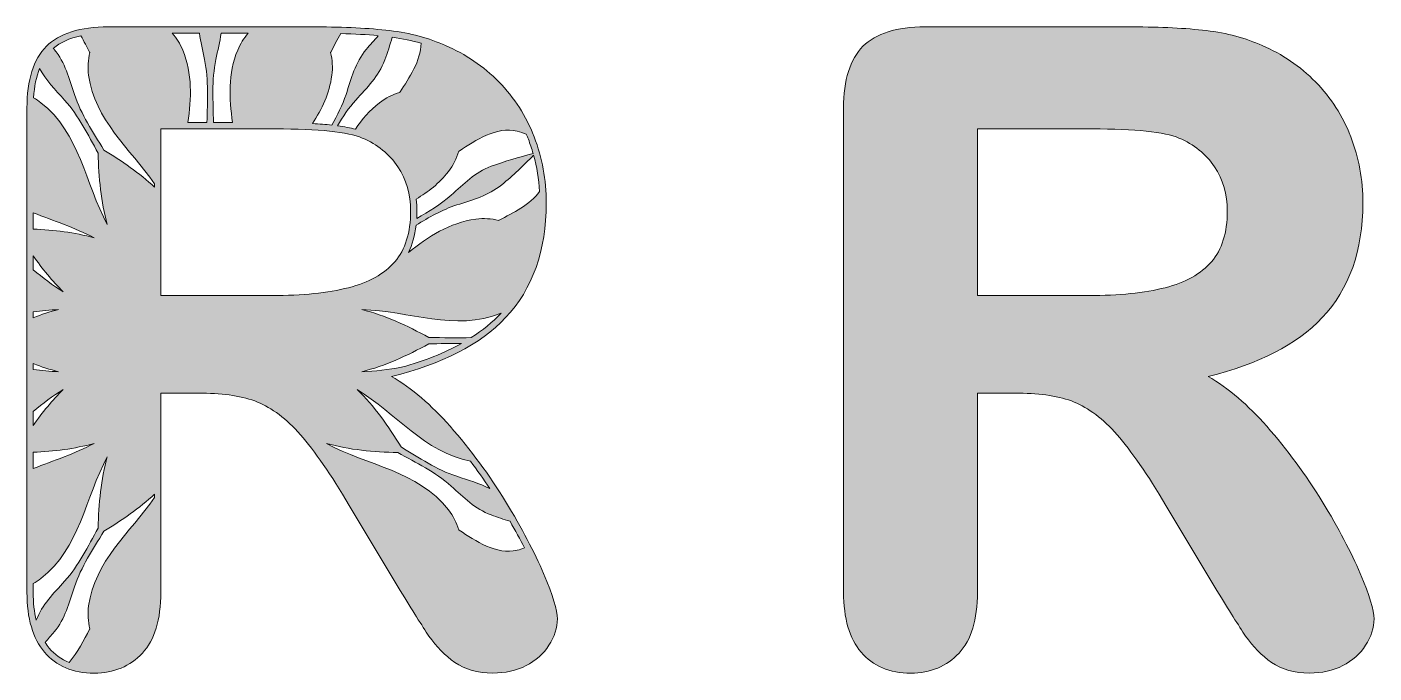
# Model space of a CAD drawing. Extents: x -864 to 2539, y -2536 to -44.
# Drawn here: x 1641 to 2499, y -1496 to -1084 of the extents above; entities that cross this region are included whole.
import ezdxf

# ---------------------------------------------------------------- set-up
doc = ezdxf.new("R2010")
doc.units = 0
doc.header["$MEASUREMENT"] = 0
doc.layers.add('Layer 1', color=7, linetype='Continuous', lineweight=0)

msp = doc.modelspace()

# ---------------------------------------------------------------- hatches: boundary and pattern name
at = {"layer": 'Layer 1', "true_color": 0x04878f, "transparency": 33554687}
h = msp.add_hatch(color=136, dxfattribs=at)
h.dxf.hatch_style = 2
edge = h.paths.add_edge_path()
edge.add_spline(control_points=[(1665.11, -1130.68), (1674.14, -1140.78), (1679.91, -1152.86), (1686.47, -1164.58), (1686.79, -1179.96), (1688.18, -1195.62), (1692.3, -1210.04), (1678.11, -1183.89), (1674.88, -1151.67), (1650.05, -1132.39), (1648.54, -1131.22), (1646.96, -1130.18), (1645.33, -1129.26), (1645.8, -1122.01), (1647.07, -1115.76), (1649.14, -1110.52), (1653.25, -1118.19), (1659.13, -1123.97), (1665.11, -1130.68)], knot_values=[0, 0, 0, 0, 1, 1, 1, 2, 2, 2, 3, 3, 3, 4, 4, 4, 5, 5, 5, 6, 6, 6, 6], degree=3, periodic=0)
edge = h.paths.add_edge_path()
edge.add_spline(control_points=[(1680.93, -1100.07), (1680.98, -1100.2), (1681.08, -1100.25), (1681.16, -1100.36), (1680, -1105), (1679.68, -1109.93), (1680.36, -1114.89), (1684.28, -1143.4), (1706.67, -1161.63), (1722.36, -1183.98), (1722.36, -1183.98), (1722.36, -1186.25), (1722.36, -1186.25), (1712.75, -1177.23), (1701.51, -1169.47), (1690.04, -1162.53), (1683.16, -1150.98), (1675.6, -1139.95), (1671.34, -1127.08), (1667.91, -1116.64), (1665.59, -1107.06), (1658.43, -1098.36), (1658.26, -1098.15), (1658.08, -1097.95), (1657.91, -1097.74), (1662.33, -1093.97), (1668.21, -1091.29), (1675.48, -1089.72), (1677.49, -1093.22), (1679.26, -1096.79), (1680.93, -1100.07)], knot_values=[0, 0, 0, 0, 1, 1, 1, 2, 2, 2, 3, 3, 3, 4, 4, 4, 5, 5, 5, 6, 6, 6, 7, 7, 7, 8, 8, 8, 9, 9, 9, 10, 10, 10, 10], degree=3, periodic=0)
edge = h.paths.add_edge_path()
edge.add_spline(control_points=[(1754.22, -1104.88), (1756.98, -1118.14), (1755.94, -1131.49), (1755.76, -1144.92), (1755.73, -1144.96), (1755.71, -1145.01), (1755.69, -1145.05), (1755.69, -1145.05), (1743.6, -1145.05), (1743.6, -1145.05), (1745.81, -1129.55), (1746.55, -1114.14), (1740.31, -1098.84), (1738.68, -1094.8), (1736.39, -1091.19), (1733.65, -1088.05), (1733.65, -1088.05), (1750.92, -1088.05), (1750.92, -1088.05), (1751.63, -1093.59), (1753.01, -1099.04), (1754.22, -1104.88)], knot_values=[0, 0, 0, 0, 1, 1, 1, 2, 2, 2, 3, 3, 3, 4, 4, 4, 5, 5, 5, 6, 6, 6, 7, 7, 7, 7], degree=3, periodic=0)
edge = h.paths.add_edge_path()
edge.add_spline(control_points=[(1775.31, -1098.84), (1769.07, -1114.14), (1769.81, -1129.55), (1772.02, -1145.05), (1772.02, -1145.05), (1759.94, -1145.05), (1759.94, -1145.05), (1759.91, -1145.01), (1759.89, -1144.96), (1759.87, -1144.92), (1759.68, -1131.49), (1758.65, -1118.14), (1761.41, -1104.88), (1762.62, -1099.04), (1763.99, -1093.59), (1764.71, -1088.05), (1764.71, -1088.05), (1781.98, -1088.05), (1781.98, -1088.05), (1779.24, -1091.19), (1776.95, -1094.8), (1775.31, -1098.84)], knot_values=[0, 0, 0, 0, 1, 1, 1, 2, 2, 2, 3, 3, 3, 4, 4, 4, 5, 5, 5, 6, 6, 6, 7, 7, 7, 7], degree=3, periodic=0)
edge = h.paths.add_edge_path()
edge.add_spline(control_points=[(1857.2, -1098.36), (1850.04, -1107.06), (1847.72, -1116.64), (1844.28, -1127.08), (1841.99, -1134.01), (1838.74, -1140.4), (1835.16, -1146.63), (1831.45, -1146.22), (1827.39, -1145.89), (1822.95, -1145.64), (1828.99, -1136.45), (1833.67, -1126.53), (1835.27, -1114.89), (1835.94, -1109.93), (1835.62, -1105), (1834.47, -1100.36), (1834.55, -1100.25), (1834.64, -1100.2), (1834.7, -1100.07), (1836.59, -1096.34), (1838.63, -1092.23), (1841, -1088.27), (1849.65, -1088.52), (1857.61, -1088.98), (1864.82, -1089.65), (1862.2, -1092.48), (1859.65, -1095.38), (1857.2, -1098.36)], knot_values=[0, 0, 0, 0, 1, 1, 1, 2, 2, 2, 3, 3, 3, 4, 4, 4, 5, 5, 5, 6, 6, 6, 7, 7, 7, 8, 8, 8, 9, 9, 9, 9], degree=3, periodic=0)
edge = h.paths.add_edge_path()
edge.add_spline(control_points=[(1878.69, -1125.47), (1878.61, -1125.59), (1878.55, -1125.71), (1878.5, -1125.83), (1873.93, -1127.16), (1869.51, -1129.33), (1865.57, -1132.39), (1859.27, -1137.29), (1854.36, -1143.02), (1850.31, -1149.27), (1847.07, -1148.41), (1843.26, -1147.68), (1838.87, -1147.09), (1842.27, -1141.32), (1845.98, -1135.75), (1850.51, -1130.68), (1857.82, -1122.49), (1864.98, -1115.69), (1868.93, -1105.13), (1870.71, -1100.37), (1872.29, -1095.53), (1873.73, -1090.65), (1880.14, -1091.52), (1886.25, -1092.8), (1892.04, -1094.49), (1891.91, -1105.68), (1884.47, -1116.59), (1878.69, -1125.47)], knot_values=[0, 0, 0, 0, 1, 1, 1, 2, 2, 2, 3, 3, 3, 4, 4, 4, 5, 5, 5, 6, 6, 6, 7, 7, 7, 8, 8, 8, 9, 9, 9, 9], degree=3, periodic=0)
edge = h.paths.add_edge_path()
edge.add_spline(control_points=[(1941.78, -1207.15), (1941.65, -1207.21), (1941.6, -1207.3), (1941.49, -1207.38), (1936.85, -1206.23), (1931.92, -1205.91), (1926.96, -1206.58), (1910, -1208.92), (1896.68, -1217.79), (1883.97, -1227.89), (1886.49, -1222.82), (1888.14, -1216.99), (1888.91, -1210.44), (1897.16, -1205.43), (1905.49, -1200.64), (1914.77, -1197.57), (1925.21, -1194.13), (1934.79, -1191.81), (1943.49, -1184.66), (1950.61, -1178.8), (1957.25, -1172.39), (1963.73, -1165.79), (1965.78, -1173.26), (1967.06, -1181.01), (1967.54, -1188.96), (1961.47, -1197.42), (1950.57, -1202.69), (1941.78, -1207.15)], knot_values=[0, 0, 0, 0, 1, 1, 1, 2, 2, 2, 3, 3, 3, 4, 4, 4, 5, 5, 5, 6, 6, 6, 7, 7, 7, 8, 8, 8, 9, 9, 9, 9], degree=3, periodic=0)
edge = h.paths.add_edge_path()
edge.add_spline(control_points=[(1854.46, -1303.82), (1869.07, -1300.19), (1883.41, -1293.54), (1896.93, -1286.09), (1903.95, -1286), (1910.94, -1285.67), (1917.91, -1285.77), (1906.96, -1291.93), (1894.2, -1297.03), (1879.65, -1301.02), (1871.28, -1302.39), (1862.88, -1303.61), (1854.46, -1303.82)], knot_values=[0, 0, 0, 0, 1, 1, 1, 2, 2, 2, 3, 3, 3, 4, 4, 4, 4], degree=3, periodic=0)
edge = h.paths.add_edge_path()
edge.add_spline(control_points=[(1914.77, -1370.51), (1901.9, -1366.25), (1890.87, -1358.69), (1879.32, -1351.81), (1871.33, -1338.59), (1862.25, -1325.68), (1851.4, -1315.22), (1875.91, -1330.19), (1894.34, -1355.23), (1923.53, -1360.91), (1927.83, -1366.61), (1931.96, -1372.44), (1935.89, -1378.38), (1929.3, -1374.87), (1922.26, -1372.97), (1914.77, -1370.51)], knot_values=[0, 0, 0, 0, 1, 1, 1, 2, 2, 2, 3, 3, 3, 4, 4, 4, 5, 5, 5, 5], degree=3, periodic=0)
edge = h.paths.add_edge_path()
edge.add_spline(control_points=[(1799.33, -1149.05), (1826.82, -1149.05), (1845.44, -1151.03), (1854.64, -1154.92), (1864.26, -1158.94), (1871.88, -1165.09), (1877.28, -1173.19), (1882.69, -1181.31), (1885.43, -1190.83), (1885.43, -1201.5), (1885.43, -1215.16), (1882.04, -1225.99), (1875.38, -1233.7), (1868.67, -1241.46), (1858.74, -1247.05), (1845.9, -1250.3), (1832.81, -1253.62), (1816.42, -1255.3), (1797.15, -1255.3), (1797.15, -1255.3), (1726.36, -1255.3), (1726.36, -1255.3), (1726.36, -1255.3), (1726.36, -1149.05), (1726.36, -1149.05), (1726.36, -1149.05), (1799.33, -1149.05), (1799.33, -1149.05)], knot_values=[0, 0, 0, 0, 1, 1, 1, 2, 2, 2, 3, 3, 3, 4, 4, 4, 5, 5, 5, 6, 6, 6, 7, 7, 7, 8, 8, 8, 9, 9, 9, 9], degree=3, periodic=0)
edge = h.paths.add_edge_path()
edge.add_spline(control_points=[(1916.02, -1404.73), (1914.7, -1400.15), (1912.52, -1395.74), (1909.46, -1391.8), (1890.18, -1366.97), (1857.96, -1363.74), (1831.81, -1349.55), (1846.23, -1353.67), (1861.89, -1355.06), (1877.27, -1355.38), (1888.99, -1361.94), (1901.07, -1367.71), (1911.17, -1376.74), (1919.36, -1384.04), (1926.16, -1391.2), (1936.72, -1395.15), (1940.67, -1396.63), (1944.67, -1397.96), (1948.7, -1399.2), (1952.07, -1405.04), (1955.15, -1410.68), (1957.93, -1416.1), (1956.45, -1416.69), (1954.91, -1417.2), (1953.29, -1417.6), (1940.07, -1420.82), (1926.83, -1411.71), (1916.38, -1404.91), (1916.26, -1404.83), (1916.14, -1404.78), (1916.02, -1404.73)], knot_values=[0, 0, 0, 0, 1, 1, 1, 2, 2, 2, 3, 3, 3, 4, 4, 4, 5, 5, 5, 6, 6, 6, 7, 7, 7, 8, 8, 8, 9, 9, 9, 10, 10, 10, 10], degree=3, periodic=0)
edge = h.paths.add_edge_path()
edge.add_spline(control_points=[(1943.01, -1266.6), (1937.64, -1272.28), (1931.31, -1277.44), (1924.07, -1282.08), (1915.06, -1282.62), (1906.02, -1282.11), (1896.93, -1281.98), (1883.41, -1274.53), (1869.07, -1267.89), (1854.46, -1264.26), (1884.28, -1264.99), (1913.85, -1278.43), (1943.01, -1266.54), (1943.04, -1266.53), (1943.07, -1266.51), (1943.09, -1266.5), (1943.06, -1266.54), (1943.03, -1266.57), (1943.01, -1266.6)], knot_values=[0, 0, 0, 0, 1, 1, 1, 2, 2, 2, 3, 3, 3, 4, 4, 4, 5, 5, 5, 6, 6, 6, 6], degree=3, periodic=0)
edge = h.paths.add_edge_path()
edge.add_spline(control_points=[(1960.38, -1155.57), (1961.53, -1158.58), (1962.55, -1161.64), (1963.44, -1164.75), (1954.39, -1167.09), (1945.44, -1169.66), (1936.72, -1172.92), (1926.16, -1176.87), (1919.36, -1184.03), (1911.17, -1191.34), (1904.51, -1197.29), (1896.99, -1201.82), (1889.29, -1206.1), (1889.37, -1204.6), (1889.43, -1203.07), (1889.43, -1201.5), (1889.43, -1198.86), (1889.26, -1196.28), (1888.95, -1193.77), (1896.61, -1189.31), (1903.63, -1183.78), (1909.46, -1176.28), (1912.52, -1172.34), (1914.7, -1167.92), (1916.02, -1163.35), (1916.14, -1163.3), (1916.26, -1163.24), (1916.38, -1163.16), (1926.83, -1156.36), (1940.07, -1147.25), (1953.29, -1150.48), (1955.35, -1150.98), (1957.27, -1151.66), (1959.09, -1152.47), (1959.53, -1153.5), (1959.97, -1154.52), (1960.38, -1155.57)], knot_values=[0, 0, 0, 0, 1, 1, 1, 2, 2, 2, 3, 3, 3, 4, 4, 4, 5, 5, 5, 6, 6, 6, 7, 7, 7, 8, 8, 8, 9, 9, 9, 10, 10, 10, 11, 11, 11, 12, 12, 12, 12], degree=3, periodic=0)
edge = h.paths.add_edge_path()
edge.add_spline(control_points=[(1645.11, -1202.49), (1658.05, -1207.65), (1671.59, -1211.89), (1683.82, -1218.53), (1671.5, -1215.01), (1658.29, -1213.48), (1645.11, -1212.91), (1645.11, -1212.91), (1645.11, -1202.49), (1645.11, -1202.49)], knot_values=[0, 0, 0, 0, 1, 1, 1, 2, 2, 2, 3, 3, 3, 3], degree=3, periodic=0)
edge = h.paths.add_edge_path()
edge.add_spline(control_points=[(1645.11, -1229.91), (1650.86, -1238.2), (1657.17, -1246.05), (1664.22, -1252.85), (1657.51, -1248.75), (1651.26, -1243.9), (1645.11, -1238.89), (1645.11, -1238.89), (1645.11, -1229.91), (1645.11, -1229.91)], knot_values=[0, 0, 0, 0, 1, 1, 1, 2, 2, 2, 3, 3, 3, 3], degree=3, periodic=0)
edge = h.paths.add_edge_path()
edge.add_spline(control_points=[(1645.11, -1265.66), (1650.46, -1264.93), (1655.8, -1264.39), (1661.16, -1264.26), (1655.77, -1265.6), (1650.41, -1267.35), (1645.11, -1269.4), (1645.11, -1269.4), (1645.11, -1265.66), (1645.11, -1265.66)], knot_values=[0, 0, 0, 0, 1, 1, 1, 2, 2, 2, 3, 3, 3, 3], degree=3, periodic=0)
edge = h.paths.add_edge_path()
edge.add_spline(control_points=[(1645.11, -1298.67), (1650.41, -1300.72), (1655.77, -1302.48), (1661.16, -1303.82), (1655.8, -1303.69), (1650.46, -1303.14), (1645.11, -1302.41), (1645.11, -1302.41), (1645.11, -1298.67), (1645.11, -1298.67)], knot_values=[0, 0, 0, 0, 1, 1, 1, 2, 2, 2, 3, 3, 3, 3], degree=3, periodic=0)
edge = h.paths.add_edge_path()
edge.add_spline(control_points=[(1645.11, -1329.18), (1651.26, -1324.18), (1657.51, -1319.32), (1664.22, -1315.22), (1657.17, -1322.03), (1650.86, -1329.87), (1645.11, -1338.16), (1645.11, -1338.16), (1645.11, -1329.18), (1645.11, -1329.18)], knot_values=[0, 0, 0, 0, 1, 1, 1, 2, 2, 2, 3, 3, 3, 3], degree=3, periodic=0)
edge = h.paths.add_edge_path()
edge.add_spline(control_points=[(1645.11, -1355.16), (1658.29, -1354.59), (1671.5, -1353.07), (1683.82, -1349.55), (1671.59, -1356.18), (1658.05, -1360.42), (1645.11, -1365.59), (1645.11, -1365.59), (1645.11, -1355.16), (1645.11, -1355.16)], knot_values=[0, 0, 0, 0, 1, 1, 1, 2, 2, 2, 3, 3, 3, 3], degree=3, periodic=0)
edge = h.paths.add_edge_path()
edge.add_spline(control_points=[(1645.11, -1444.43), (1645.11, -1444.43), (1645.11, -1438.93), (1645.11, -1438.93), (1646.82, -1437.98), (1648.48, -1436.91), (1650.05, -1435.68), (1674.88, -1416.41), (1678.11, -1384.19), (1692.3, -1358.03), (1688.18, -1372.46), (1686.79, -1388.11), (1686.47, -1403.49), (1679.91, -1415.21), (1674.14, -1427.29), (1665.11, -1437.39), (1657.96, -1445.42), (1650.95, -1452.12), (1646.95, -1462.3), (1645.74, -1457.02), (1645.11, -1451.06), (1645.11, -1444.43)], knot_values=[0, 0, 0, 0, 1, 1, 1, 2, 2, 2, 3, 3, 3, 4, 4, 4, 5, 5, 5, 6, 6, 6, 7, 7, 7, 7], degree=3, periodic=0)
edge = h.paths.add_edge_path()
edge.add_spline(control_points=[(1722.36, -1384.1), (1706.67, -1406.44), (1684.28, -1424.68), (1680.36, -1453.18), (1679.68, -1458.14), (1680, -1463.07), (1681.16, -1467.71), (1681.08, -1467.82), (1680.98, -1467.87), (1680.93, -1468.01), (1677.45, -1474.85), (1673.48, -1482.99), (1667.9, -1489.12), (1662.95, -1487.13), (1658.75, -1484.12), (1655.31, -1480.07), (1654.35, -1478.94), (1653.47, -1477.71), (1652.64, -1476.42), (1654.62, -1474.22), (1656.55, -1472), (1658.43, -1469.72), (1665.59, -1461.02), (1667.91, -1451.43), (1671.34, -1441), (1675.6, -1428.13), (1683.16, -1417.1), (1690.04, -1405.55), (1701.51, -1398.61), (1712.75, -1390.85), (1722.36, -1381.83), (1722.36, -1381.83), (1722.36, -1384.1), (1722.36, -1384.1)], knot_values=[0, 0, 0, 0, 1, 1, 1, 2, 2, 2, 3, 3, 3, 4, 4, 4, 5, 5, 5, 6, 6, 6, 7, 7, 7, 8, 8, 8, 9, 9, 9, 10, 10, 10, 11, 11, 11, 11], degree=3, periodic=0)
edge = h.paths.add_edge_path()
edge.add_spline(control_points=[(1970.1, -1432.57), (1964.35, -1418.97), (1956.21, -1403.51), (1945.9, -1386.62), (1935.57, -1369.72), (1923.68, -1353.57), (1910.54, -1338.6), (1898.7, -1325.12), (1886.16, -1314.44), (1873.23, -1306.8), (1905.26, -1299.13), (1929.7, -1286.54), (1945.92, -1269.35), (1963.06, -1251.17), (1971.77, -1226.59), (1971.77, -1196.3), (1971.77, -1181.53), (1969.2, -1167.35), (1964.11, -1154.13), (1959.02, -1140.89), (1951.46, -1129.11), (1941.65, -1119.12), (1931.84, -1109.13), (1920.4, -1101.34), (1907.68, -1095.99), (1897.14, -1091.19), (1885.16, -1087.95), (1872.06, -1086.39), (1859.07, -1084.83), (1843.26, -1084.05), (1825.04, -1084.05), (1825.04, -1084.05), (1692.91, -1084.05), (1692.91, -1084.05), (1674.94, -1084.05), (1661.67, -1088.2), (1653.47, -1096.4), (1645.28, -1104.59), (1641.11, -1117.86), (1641.11, -1135.84), (1641.11, -1135.84), (1641.11, -1444.43), (1641.11, -1444.43), (1641.11, -1461.08), (1644.86, -1473.94), (1652.27, -1482.66), (1659.74, -1491.47), (1670.38, -1495.95), (1683.89, -1495.95), (1696.44, -1495.95), (1706.78, -1491.68), (1714.61, -1483.27), (1722.42, -1474.9), (1726.36, -1461.83), (1726.36, -1444.43), (1726.36, -1444.43), (1726.36, -1317.58), (1726.36, -1317.58), (1726.36, -1317.58), (1752.82, -1317.58), (1752.82, -1317.58), (1766.91, -1317.58), (1778.71, -1319.46), (1787.92, -1323.18), (1797.06, -1326.87), (1806.24, -1333.87), (1815.21, -1343.99), (1824.29, -1354.24), (1834.74, -1369.41), (1846.31, -1389.1), (1846.31, -1389.1), (1878.86, -1443.27), (1878.86, -1443.27), (1886.54, -1456.04), (1892.68, -1465.83), (1897.12, -1472.37), (1901.72, -1479.11), (1907.27, -1484.76), (1913.65, -1489.16), (1920.16, -1493.66), (1928.27, -1495.95), (1937.76, -1495.95), (1945.71, -1495.95), (1952.82, -1494.35), (1958.93, -1491.21), (1965.04, -1488.05), (1969.95, -1483.68), (1973.49, -1478.21), (1977.06, -1472.71), (1978.89, -1467.05), (1978.89, -1461.39), (1978.89, -1455.96), (1976.02, -1446.54), (1970.1, -1432.57)], knot_values=[0, 0, 0, 0, 1, 1, 1, 2, 2, 2, 3, 3, 3, 4, 4, 4, 5, 5, 5, 6, 6, 6, 7, 7, 7, 8, 8, 8, 9, 9, 9, 10, 10, 10, 11, 11, 11, 12, 12, 12, 13, 13, 13, 14, 14, 14, 15, 15, 15, 16, 16, 16, 17, 17, 17, 18, 18, 18, 19, 19, 19, 20, 20, 20, 21, 21, 21, 22, 22, 22, 23, 23, 23, 24, 24, 24, 25, 25, 25, 26, 26, 26, 27, 27, 27, 28, 28, 28, 29, 29, 29, 30, 30, 30, 31, 31, 31, 31], degree=3, periodic=0)
at = {"layer": 'Layer 1', "true_color": 0x005978, "transparency": 33554687}
h = msp.add_hatch(color=146, dxfattribs=at)
h.dxf.hatch_style = 2
edge = h.paths.add_edge_path()
edge.add_spline(control_points=[(2365.9, -1250.3), (2352.81, -1253.62), (2336.42, -1255.3), (2317.15, -1255.3), (2317.15, -1255.3), (2246.36, -1255.3), (2246.36, -1255.3), (2246.36, -1255.3), (2246.36, -1149.05), (2246.36, -1149.05), (2246.36, -1149.05), (2319.33, -1149.05), (2319.33, -1149.05), (2346.82, -1149.05), (2365.44, -1151.03), (2374.64, -1154.92), (2384.25, -1158.94), (2391.88, -1165.09), (2397.27, -1173.19), (2402.69, -1181.31), (2405.43, -1190.83), (2405.43, -1201.5), (2405.43, -1215.16), (2402.04, -1225.99), (2395.38, -1233.7), (2388.67, -1241.46), (2378.75, -1247.05), (2365.9, -1250.3)], knot_values=[0, 0, 0, 0, 1, 1, 1, 2, 2, 2, 3, 3, 3, 4, 4, 4, 5, 5, 5, 6, 6, 6, 7, 7, 7, 8, 8, 8, 9, 9, 9, 9], degree=3, periodic=0)
edge = h.paths.add_edge_path()
edge.add_spline(control_points=[(2490.1, -1432.57), (2484.35, -1418.97), (2476.21, -1403.51), (2465.9, -1386.62), (2455.57, -1369.72), (2443.68, -1353.57), (2430.54, -1338.6), (2418.7, -1325.12), (2406.16, -1314.44), (2393.23, -1306.8), (2425.25, -1299.13), (2449.7, -1286.54), (2465.92, -1269.35), (2483.06, -1251.17), (2491.77, -1226.59), (2491.77, -1196.3), (2491.77, -1181.53), (2489.2, -1167.35), (2484.11, -1154.13), (2479.02, -1140.89), (2471.46, -1129.11), (2461.65, -1119.12), (2451.84, -1109.13), (2440.4, -1101.34), (2427.68, -1095.99), (2417.14, -1091.19), (2405.16, -1087.95), (2392.06, -1086.39), (2379.07, -1084.83), (2363.25, -1084.05), (2345.04, -1084.05), (2345.04, -1084.05), (2212.91, -1084.05), (2212.91, -1084.05), (2194.94, -1084.05), (2181.67, -1088.2), (2173.47, -1096.4), (2165.27, -1104.59), (2161.11, -1117.86), (2161.11, -1135.84), (2161.11, -1135.84), (2161.11, -1444.43), (2161.11, -1444.43), (2161.11, -1461.08), (2164.86, -1473.94), (2172.27, -1482.66), (2179.75, -1491.47), (2190.38, -1495.95), (2203.89, -1495.95), (2216.44, -1495.95), (2226.77, -1491.68), (2234.61, -1483.27), (2242.42, -1474.9), (2246.36, -1461.83), (2246.36, -1444.43), (2246.36, -1444.43), (2246.36, -1317.58), (2246.36, -1317.58), (2246.36, -1317.58), (2272.82, -1317.58), (2272.82, -1317.58), (2286.91, -1317.58), (2298.71, -1319.46), (2307.92, -1323.18), (2317.06, -1326.87), (2326.25, -1333.87), (2335.21, -1343.99), (2344.29, -1354.24), (2354.75, -1369.41), (2366.31, -1389.1), (2366.31, -1389.1), (2398.86, -1443.27), (2398.86, -1443.27), (2406.54, -1456.04), (2412.68, -1465.83), (2417.12, -1472.37), (2421.72, -1479.11), (2427.27, -1484.76), (2433.65, -1489.16), (2440.16, -1493.66), (2448.27, -1495.95), (2457.75, -1495.95), (2465.71, -1495.95), (2472.82, -1494.35), (2478.93, -1491.21), (2485.04, -1488.05), (2489.95, -1483.68), (2493.5, -1478.21), (2497.06, -1472.71), (2498.89, -1467.05), (2498.89, -1461.39), (2498.89, -1455.96), (2496.02, -1446.54), (2490.1, -1432.57)], knot_values=[0, 0, 0, 0, 1, 1, 1, 2, 2, 2, 3, 3, 3, 4, 4, 4, 5, 5, 5, 6, 6, 6, 7, 7, 7, 8, 8, 8, 9, 9, 9, 10, 10, 10, 11, 11, 11, 12, 12, 12, 13, 13, 13, 14, 14, 14, 15, 15, 15, 16, 16, 16, 17, 17, 17, 18, 18, 18, 19, 19, 19, 20, 20, 20, 21, 21, 21, 22, 22, 22, 23, 23, 23, 24, 24, 24, 25, 25, 25, 26, 26, 26, 27, 27, 27, 28, 28, 28, 29, 29, 29, 30, 30, 30, 31, 31, 31, 31], degree=3, periodic=0)

# ---------------------------------------------------------------- linework, layer by layer
at = {"layer": 'Layer 1'}
for points, knots in [([(1970.1, -1432.57), (1964.35, -1418.97), (1956.21, -1403.51), (1945.9, -1386.62), (1935.57, -1369.72), (1923.68, -1353.57), (1910.54, -1338.6), (1898.7, -1325.12), (1886.16, -1314.44), (1873.23, -1306.8), (1905.26, -1299.13), (1929.7, -1286.54), (1945.92, -1269.35), (1963.06, -1251.17), (1971.77, -1226.59), (1971.77, -1196.3), (1971.77, -1181.53), (1969.2, -1167.35), (1964.11, -1154.13), (1959.02, -1140.89), (1951.46, -1129.11), (1941.65, -1119.12), (1931.84, -1109.13), (1920.4, -1101.34), (1907.68, -1095.99), (1897.14, -1091.19), (1885.16, -1087.95), (1872.06, -1086.39), (1859.07, -1084.83), (1843.26, -1084.05), (1825.04, -1084.05), (1825.04, -1084.05), (1692.91, -1084.05), (1692.91, -1084.05), (1674.94, -1084.05), (1661.67, -1088.2), (1653.47, -1096.4), (1645.28, -1104.59), (1641.11, -1117.86), (1641.11, -1135.84), (1641.11, -1135.84), (1641.11, -1444.43), (1641.11, -1444.43), (1641.11, -1461.08), (1644.86, -1473.94), (1652.27, -1482.66), (1659.74, -1491.47), (1670.38, -1495.95), (1683.89, -1495.95), (1696.44, -1495.95), (1706.78, -1491.68), (1714.61, -1483.27), (1722.42, -1474.9), (1726.36, -1461.83), (1726.36, -1444.43), (1726.36, -1444.43), (1726.36, -1317.58), (1726.36, -1317.58), (1726.36, -1317.58), (1752.82, -1317.58), (1752.82, -1317.58), (1766.91, -1317.58), (1778.71, -1319.46), (1787.92, -1323.18), (1797.06, -1326.87), (1806.24, -1333.87), (1815.21, -1343.99), (1824.29, -1354.24), (1834.74, -1369.41), (1846.31, -1389.1), (1846.31, -1389.1), (1878.86, -1443.27), (1878.86, -1443.27), (1886.54, -1456.04), (1892.68, -1465.83), (1897.12, -1472.37), (1901.72, -1479.11), (1907.27, -1484.76), (1913.65, -1489.16), (1920.16, -1493.66), (1928.27, -1495.95), (1937.76, -1495.95), (1945.71, -1495.95), (1952.82, -1494.35), (1958.93, -1491.21), (1965.04, -1488.05), (1969.95, -1483.68), (1973.49, -1478.21), (1977.06, -1472.71), (1978.89, -1467.05), (1978.89, -1461.39), (1978.89, -1455.96), (1976.02, -1446.54), (1970.1, -1432.57)], [0, 0, 0, 0, 1, 1, 1, 2, 2, 2, 3, 3, 3, 4, 4, 4, 5, 5, 5, 6, 6, 6, 7, 7, 7, 8, 8, 8, 9, 9, 9, 10, 10, 10, 11, 11, 11, 12, 12, 12, 13, 13, 13, 14, 14, 14, 15, 15, 15, 16, 16, 16, 17, 17, 17, 18, 18, 18, 19, 19, 19, 20, 20, 20, 21, 21, 21, 22, 22, 22, 23, 23, 23, 24, 24, 24, 25, 25, 25, 26, 26, 26, 27, 27, 27, 28, 28, 28, 29, 29, 29, 30, 30, 30, 31, 31, 31, 31]), ([(1754.22, -1104.88), (1756.98, -1118.14), (1755.94, -1131.49), (1755.76, -1144.92), (1755.73, -1144.96), (1755.71, -1145.01), (1755.69, -1145.05), (1755.69, -1145.05), (1743.6, -1145.05), (1743.6, -1145.05), (1745.81, -1129.55), (1746.55, -1114.14), (1740.31, -1098.84), (1738.68, -1094.8), (1736.39, -1091.19), (1733.65, -1088.05), (1733.65, -1088.05), (1750.92, -1088.05), (1750.92, -1088.05), (1751.63, -1093.59), (1753.01, -1099.04), (1754.22, -1104.88)], [0, 0, 0, 0, 1, 1, 1, 2, 2, 2, 3, 3, 3, 4, 4, 4, 5, 5, 5, 6, 6, 6, 7, 7, 7, 7]), ([(1775.31, -1098.84), (1769.07, -1114.14), (1769.81, -1129.55), (1772.02, -1145.05), (1772.02, -1145.05), (1759.94, -1145.05), (1759.94, -1145.05), (1759.91, -1145.01), (1759.89, -1144.96), (1759.87, -1144.92), (1759.68, -1131.49), (1758.65, -1118.14), (1761.41, -1104.88), (1762.62, -1099.04), (1763.99, -1093.59), (1764.71, -1088.05), (1764.71, -1088.05), (1781.98, -1088.05), (1781.98, -1088.05), (1779.24, -1091.19), (1776.95, -1094.8), (1775.31, -1098.84)], [0, 0, 0, 0, 1, 1, 1, 2, 2, 2, 3, 3, 3, 4, 4, 4, 5, 5, 5, 6, 6, 6, 7, 7, 7, 7]), ([(1857.2, -1098.36), (1850.04, -1107.06), (1847.72, -1116.64), (1844.28, -1127.08), (1841.99, -1134.01), (1838.74, -1140.4), (1835.16, -1146.63), (1831.45, -1146.22), (1827.39, -1145.89), (1822.95, -1145.64), (1828.99, -1136.45), (1833.67, -1126.53), (1835.27, -1114.89), (1835.94, -1109.93), (1835.62, -1105), (1834.47, -1100.36), (1834.55, -1100.25), (1834.64, -1100.2), (1834.7, -1100.07), (1836.59, -1096.34), (1838.63, -1092.23), (1841, -1088.27), (1849.65, -1088.52), (1857.61, -1088.98), (1864.82, -1089.65), (1862.2, -1092.48), (1859.65, -1095.38), (1857.2, -1098.36)], [0, 0, 0, 0, 1, 1, 1, 2, 2, 2, 3, 3, 3, 4, 4, 4, 5, 5, 5, 6, 6, 6, 7, 7, 7, 8, 8, 8, 9, 9, 9, 9]), ([(2490.1, -1432.57), (2484.35, -1418.97), (2476.21, -1403.51), (2465.9, -1386.62), (2455.57, -1369.72), (2443.68, -1353.57), (2430.54, -1338.6), (2418.7, -1325.12), (2406.16, -1314.44), (2393.23, -1306.8), (2425.25, -1299.13), (2449.7, -1286.54), (2465.92, -1269.35), (2483.06, -1251.17), (2491.77, -1226.59), (2491.77, -1196.3), (2491.77, -1181.53), (2489.2, -1167.35), (2484.11, -1154.13), (2479.02, -1140.89), (2471.46, -1129.11), (2461.65, -1119.12), (2451.84, -1109.13), (2440.4, -1101.34), (2427.68, -1095.99), (2417.14, -1091.19), (2405.16, -1087.95), (2392.06, -1086.39), (2379.07, -1084.83), (2363.25, -1084.05), (2345.04, -1084.05), (2345.04, -1084.05), (2212.91, -1084.05), (2212.91, -1084.05), (2194.94, -1084.05), (2181.67, -1088.2), (2173.47, -1096.4), (2165.27, -1104.59), (2161.11, -1117.86), (2161.11, -1135.84), (2161.11, -1135.84), (2161.11, -1444.43), (2161.11, -1444.43), (2161.11, -1461.08), (2164.86, -1473.94), (2172.27, -1482.66), (2179.75, -1491.47), (2190.38, -1495.95), (2203.89, -1495.95), (2216.44, -1495.95), (2226.77, -1491.68), (2234.61, -1483.27), (2242.42, -1474.9), (2246.36, -1461.83), (2246.36, -1444.43), (2246.36, -1444.43), (2246.36, -1317.58), (2246.36, -1317.58), (2246.36, -1317.58), (2272.82, -1317.58), (2272.82, -1317.58), (2286.91, -1317.58), (2298.71, -1319.46), (2307.92, -1323.18), (2317.06, -1326.87), (2326.25, -1333.87), (2335.21, -1343.99), (2344.29, -1354.24), (2354.75, -1369.41), (2366.31, -1389.1), (2366.31, -1389.1), (2398.86, -1443.27), (2398.86, -1443.27), (2406.54, -1456.04), (2412.68, -1465.83), (2417.12, -1472.37), (2421.72, -1479.11), (2427.27, -1484.76), (2433.65, -1489.16), (2440.16, -1493.66), (2448.27, -1495.95), (2457.75, -1495.95), (2465.71, -1495.95), (2472.82, -1494.35), (2478.93, -1491.21), (2485.04, -1488.05), (2489.95, -1483.68), (2493.5, -1478.21), (2497.06, -1472.71), (2498.89, -1467.05), (2498.89, -1461.39), (2498.89, -1455.96), (2496.02, -1446.54), (2490.1, -1432.57)], [0, 0, 0, 0, 1, 1, 1, 2, 2, 2, 3, 3, 3, 4, 4, 4, 5, 5, 5, 6, 6, 6, 7, 7, 7, 8, 8, 8, 9, 9, 9, 10, 10, 10, 11, 11, 11, 12, 12, 12, 13, 13, 13, 14, 14, 14, 15, 15, 15, 16, 16, 16, 17, 17, 17, 18, 18, 18, 19, 19, 19, 20, 20, 20, 21, 21, 21, 22, 22, 22, 23, 23, 23, 24, 24, 24, 25, 25, 25, 26, 26, 26, 27, 27, 27, 28, 28, 28, 29, 29, 29, 30, 30, 30, 31, 31, 31, 31]), ([(1680.93, -1100.07), (1680.98, -1100.2), (1681.08, -1100.25), (1681.16, -1100.36), (1680, -1105), (1679.68, -1109.93), (1680.36, -1114.89), (1684.28, -1143.4), (1706.67, -1161.63), (1722.36, -1183.98), (1722.36, -1183.98), (1722.36, -1186.25), (1722.36, -1186.25), (1712.75, -1177.23), (1701.51, -1169.47), (1690.04, -1162.53), (1683.16, -1150.98), (1675.6, -1139.95), (1671.34, -1127.08), (1667.91, -1116.64), (1665.59, -1107.06), (1658.43, -1098.36), (1658.26, -1098.15), (1658.08, -1097.95), (1657.91, -1097.74), (1662.33, -1093.97), (1668.21, -1091.29), (1675.48, -1089.72), (1677.49, -1093.22), (1679.26, -1096.79), (1680.93, -1100.07)], [0, 0, 0, 0, 1, 1, 1, 2, 2, 2, 3, 3, 3, 4, 4, 4, 5, 5, 5, 6, 6, 6, 7, 7, 7, 8, 8, 8, 9, 9, 9, 10, 10, 10, 10]), ([(1878.69, -1125.47), (1878.61, -1125.59), (1878.55, -1125.71), (1878.5, -1125.83), (1873.93, -1127.16), (1869.51, -1129.33), (1865.57, -1132.39), (1859.27, -1137.29), (1854.36, -1143.02), (1850.31, -1149.27), (1847.07, -1148.41), (1843.26, -1147.68), (1838.87, -1147.09), (1842.27, -1141.32), (1845.98, -1135.75), (1850.51, -1130.68), (1857.82, -1122.49), (1864.98, -1115.69), (1868.93, -1105.13), (1870.71, -1100.37), (1872.29, -1095.53), (1873.73, -1090.65), (1880.14, -1091.52), (1886.25, -1092.8), (1892.04, -1094.49), (1891.91, -1105.68), (1884.47, -1116.59), (1878.69, -1125.47)], [0, 0, 0, 0, 1, 1, 1, 2, 2, 2, 3, 3, 3, 4, 4, 4, 5, 5, 5, 6, 6, 6, 7, 7, 7, 8, 8, 8, 9, 9, 9, 9]), ([(1665.11, -1130.68), (1674.14, -1140.78), (1679.91, -1152.86), (1686.47, -1164.58), (1686.79, -1179.96), (1688.18, -1195.62), (1692.3, -1210.04), (1678.11, -1183.89), (1674.88, -1151.67), (1650.05, -1132.39), (1648.54, -1131.22), (1646.96, -1130.18), (1645.33, -1129.26), (1645.8, -1122.01), (1647.07, -1115.76), (1649.14, -1110.52), (1653.25, -1118.19), (1659.13, -1123.97), (1665.11, -1130.68)], [0, 0, 0, 0, 1, 1, 1, 2, 2, 2, 3, 3, 3, 4, 4, 4, 5, 5, 5, 6, 6, 6, 6]), ([(1799.33, -1149.05), (1826.82, -1149.05), (1845.44, -1151.03), (1854.64, -1154.92), (1864.26, -1158.94), (1871.88, -1165.09), (1877.28, -1173.19), (1882.69, -1181.31), (1885.43, -1190.83), (1885.43, -1201.5), (1885.43, -1215.16), (1882.04, -1225.99), (1875.38, -1233.7), (1868.67, -1241.46), (1858.74, -1247.05), (1845.9, -1250.3), (1832.81, -1253.62), (1816.42, -1255.3), (1797.15, -1255.3), (1797.15, -1255.3), (1726.36, -1255.3), (1726.36, -1255.3), (1726.36, -1255.3), (1726.36, -1149.05), (1726.36, -1149.05), (1726.36, -1149.05), (1799.33, -1149.05), (1799.33, -1149.05)], [0, 0, 0, 0, 1, 1, 1, 2, 2, 2, 3, 3, 3, 4, 4, 4, 5, 5, 5, 6, 6, 6, 7, 7, 7, 8, 8, 8, 9, 9, 9, 9]), ([(1960.38, -1155.57), (1961.53, -1158.58), (1962.55, -1161.64), (1963.44, -1164.75), (1954.39, -1167.09), (1945.44, -1169.66), (1936.72, -1172.92), (1926.16, -1176.87), (1919.36, -1184.03), (1911.17, -1191.34), (1904.51, -1197.29), (1896.99, -1201.82), (1889.29, -1206.1), (1889.37, -1204.6), (1889.43, -1203.07), (1889.43, -1201.5), (1889.43, -1198.86), (1889.26, -1196.28), (1888.95, -1193.77), (1896.61, -1189.31), (1903.63, -1183.78), (1909.46, -1176.28), (1912.52, -1172.34), (1914.7, -1167.92), (1916.02, -1163.35), (1916.14, -1163.3), (1916.26, -1163.24), (1916.38, -1163.16), (1926.83, -1156.36), (1940.07, -1147.25), (1953.29, -1150.48), (1955.35, -1150.98), (1957.27, -1151.66), (1959.09, -1152.47), (1959.53, -1153.5), (1959.97, -1154.52), (1960.38, -1155.57)], [0, 0, 0, 0, 1, 1, 1, 2, 2, 2, 3, 3, 3, 4, 4, 4, 5, 5, 5, 6, 6, 6, 7, 7, 7, 8, 8, 8, 9, 9, 9, 10, 10, 10, 11, 11, 11, 12, 12, 12, 12]), ([(2365.9, -1250.3), (2352.81, -1253.62), (2336.42, -1255.3), (2317.15, -1255.3), (2317.15, -1255.3), (2246.36, -1255.3), (2246.36, -1255.3), (2246.36, -1255.3), (2246.36, -1149.05), (2246.36, -1149.05), (2246.36, -1149.05), (2319.33, -1149.05), (2319.33, -1149.05), (2346.82, -1149.05), (2365.44, -1151.03), (2374.64, -1154.92), (2384.25, -1158.94), (2391.88, -1165.09), (2397.27, -1173.19), (2402.69, -1181.31), (2405.43, -1190.83), (2405.43, -1201.5), (2405.43, -1215.16), (2402.04, -1225.99), (2395.38, -1233.7), (2388.67, -1241.46), (2378.75, -1247.05), (2365.9, -1250.3)], [0, 0, 0, 0, 1, 1, 1, 2, 2, 2, 3, 3, 3, 4, 4, 4, 5, 5, 5, 6, 6, 6, 7, 7, 7, 8, 8, 8, 9, 9, 9, 9]), ([(1941.78, -1207.15), (1941.65, -1207.21), (1941.6, -1207.3), (1941.49, -1207.38), (1936.85, -1206.23), (1931.92, -1205.91), (1926.96, -1206.58), (1910, -1208.92), (1896.68, -1217.79), (1883.97, -1227.89), (1886.49, -1222.82), (1888.14, -1216.99), (1888.91, -1210.44), (1897.16, -1205.43), (1905.49, -1200.64), (1914.77, -1197.57), (1925.21, -1194.13), (1934.79, -1191.81), (1943.49, -1184.66), (1950.61, -1178.8), (1957.25, -1172.39), (1963.73, -1165.79), (1965.78, -1173.26), (1967.06, -1181.01), (1967.54, -1188.96), (1961.47, -1197.42), (1950.57, -1202.69), (1941.78, -1207.15)], [0, 0, 0, 0, 1, 1, 1, 2, 2, 2, 3, 3, 3, 4, 4, 4, 5, 5, 5, 6, 6, 6, 7, 7, 7, 8, 8, 8, 9, 9, 9, 9]), ([(1645.11, -1202.49), (1658.05, -1207.65), (1671.59, -1211.89), (1683.82, -1218.53), (1671.5, -1215.01), (1658.29, -1213.48), (1645.11, -1212.91), (1645.11, -1212.91), (1645.11, -1202.49), (1645.11, -1202.49)], [0, 0, 0, 0, 1, 1, 1, 2, 2, 2, 3, 3, 3, 3]), ([(1645.11, -1229.91), (1650.86, -1238.2), (1657.17, -1246.05), (1664.22, -1252.85), (1657.51, -1248.75), (1651.26, -1243.9), (1645.11, -1238.89), (1645.11, -1238.89), (1645.11, -1229.91), (1645.11, -1229.91)], [0, 0, 0, 0, 1, 1, 1, 2, 2, 2, 3, 3, 3, 3]), ([(1645.11, -1265.66), (1650.46, -1264.93), (1655.8, -1264.39), (1661.16, -1264.26), (1655.77, -1265.6), (1650.41, -1267.35), (1645.11, -1269.4), (1645.11, -1269.4), (1645.11, -1265.66), (1645.11, -1265.66)], [0, 0, 0, 0, 1, 1, 1, 2, 2, 2, 3, 3, 3, 3]), ([(1943.01, -1266.6), (1937.64, -1272.28), (1931.31, -1277.44), (1924.07, -1282.08), (1915.06, -1282.62), (1906.02, -1282.11), (1896.93, -1281.98), (1883.41, -1274.53), (1869.07, -1267.89), (1854.46, -1264.26), (1884.28, -1264.99), (1913.85, -1278.43), (1943.01, -1266.54), (1943.04, -1266.53), (1943.07, -1266.51), (1943.09, -1266.5), (1943.06, -1266.54), (1943.03, -1266.57), (1943.01, -1266.6)], [0, 0, 0, 0, 1, 1, 1, 2, 2, 2, 3, 3, 3, 4, 4, 4, 5, 5, 5, 6, 6, 6, 6]), ([(1854.46, -1303.82), (1869.07, -1300.19), (1883.41, -1293.54), (1896.93, -1286.09), (1903.95, -1286), (1910.94, -1285.67), (1917.91, -1285.77), (1906.96, -1291.93), (1894.2, -1297.03), (1879.65, -1301.02), (1871.28, -1302.39), (1862.88, -1303.61), (1854.46, -1303.82)], [0, 0, 0, 0, 1, 1, 1, 2, 2, 2, 3, 3, 3, 4, 4, 4, 4]), ([(1645.11, -1298.67), (1650.41, -1300.72), (1655.77, -1302.48), (1661.16, -1303.82), (1655.8, -1303.69), (1650.46, -1303.14), (1645.11, -1302.41), (1645.11, -1302.41), (1645.11, -1298.67), (1645.11, -1298.67)], [0, 0, 0, 0, 1, 1, 1, 2, 2, 2, 3, 3, 3, 3]), ([(1645.11, -1329.18), (1651.26, -1324.18), (1657.51, -1319.32), (1664.22, -1315.22), (1657.17, -1322.03), (1650.86, -1329.87), (1645.11, -1338.16), (1645.11, -1338.16), (1645.11, -1329.18), (1645.11, -1329.18)], [0, 0, 0, 0, 1, 1, 1, 2, 2, 2, 3, 3, 3, 3]), ([(1914.77, -1370.51), (1901.9, -1366.25), (1890.87, -1358.69), (1879.32, -1351.81), (1871.33, -1338.59), (1862.25, -1325.68), (1851.4, -1315.22), (1875.91, -1330.19), (1894.34, -1355.23), (1923.53, -1360.91), (1927.83, -1366.61), (1931.96, -1372.44), (1935.89, -1378.38), (1929.3, -1374.87), (1922.26, -1372.97), (1914.77, -1370.51)], [0, 0, 0, 0, 1, 1, 1, 2, 2, 2, 3, 3, 3, 4, 4, 4, 5, 5, 5, 5]), ([(1645.11, -1355.16), (1658.29, -1354.59), (1671.5, -1353.07), (1683.82, -1349.55), (1671.59, -1356.18), (1658.05, -1360.42), (1645.11, -1365.59), (1645.11, -1365.59), (1645.11, -1355.16), (1645.11, -1355.16)], [0, 0, 0, 0, 1, 1, 1, 2, 2, 2, 3, 3, 3, 3]), ([(1916.02, -1404.73), (1914.7, -1400.15), (1912.52, -1395.74), (1909.46, -1391.8), (1890.18, -1366.97), (1857.96, -1363.74), (1831.81, -1349.55), (1846.23, -1353.67), (1861.89, -1355.06), (1877.27, -1355.38), (1888.99, -1361.94), (1901.07, -1367.71), (1911.17, -1376.74), (1919.36, -1384.04), (1926.16, -1391.2), (1936.72, -1395.15), (1940.67, -1396.63), (1944.67, -1397.96), (1948.7, -1399.2), (1952.07, -1405.04), (1955.15, -1410.68), (1957.93, -1416.1), (1956.45, -1416.69), (1954.91, -1417.2), (1953.29, -1417.6), (1940.07, -1420.82), (1926.83, -1411.71), (1916.38, -1404.91), (1916.26, -1404.83), (1916.14, -1404.78), (1916.02, -1404.73)], [0, 0, 0, 0, 1, 1, 1, 2, 2, 2, 3, 3, 3, 4, 4, 4, 5, 5, 5, 6, 6, 6, 7, 7, 7, 8, 8, 8, 9, 9, 9, 10, 10, 10, 10]), ([(1645.11, -1444.43), (1645.11, -1444.43), (1645.11, -1438.93), (1645.11, -1438.93), (1646.82, -1437.98), (1648.48, -1436.91), (1650.05, -1435.68), (1674.88, -1416.41), (1678.11, -1384.19), (1692.3, -1358.03), (1688.18, -1372.46), (1686.79, -1388.11), (1686.47, -1403.49), (1679.91, -1415.21), (1674.14, -1427.29), (1665.11, -1437.39), (1657.96, -1445.42), (1650.95, -1452.12), (1646.95, -1462.3), (1645.74, -1457.02), (1645.11, -1451.06), (1645.11, -1444.43)], [0, 0, 0, 0, 1, 1, 1, 2, 2, 2, 3, 3, 3, 4, 4, 4, 5, 5, 5, 6, 6, 6, 7, 7, 7, 7]), ([(1722.36, -1384.1), (1706.67, -1406.44), (1684.28, -1424.68), (1680.36, -1453.18), (1679.68, -1458.14), (1680, -1463.07), (1681.16, -1467.71), (1681.08, -1467.82), (1680.98, -1467.87), (1680.93, -1468.01), (1677.45, -1474.85), (1673.48, -1482.99), (1667.9, -1489.12), (1662.95, -1487.13), (1658.75, -1484.12), (1655.31, -1480.07), (1654.35, -1478.94), (1653.47, -1477.71), (1652.64, -1476.42), (1654.62, -1474.22), (1656.55, -1472), (1658.43, -1469.72), (1665.59, -1461.02), (1667.91, -1451.43), (1671.34, -1441), (1675.6, -1428.13), (1683.16, -1417.1), (1690.04, -1405.55), (1701.51, -1398.61), (1712.75, -1390.85), (1722.36, -1381.83), (1722.36, -1381.83), (1722.36, -1384.1), (1722.36, -1384.1)], [0, 0, 0, 0, 1, 1, 1, 2, 2, 2, 3, 3, 3, 4, 4, 4, 5, 5, 5, 6, 6, 6, 7, 7, 7, 8, 8, 8, 9, 9, 9, 10, 10, 10, 11, 11, 11, 11])]:
    msp.add_open_spline(points, degree=3, knots=knots, dxfattribs=at)

doc.saveas('drawing.dxf')
